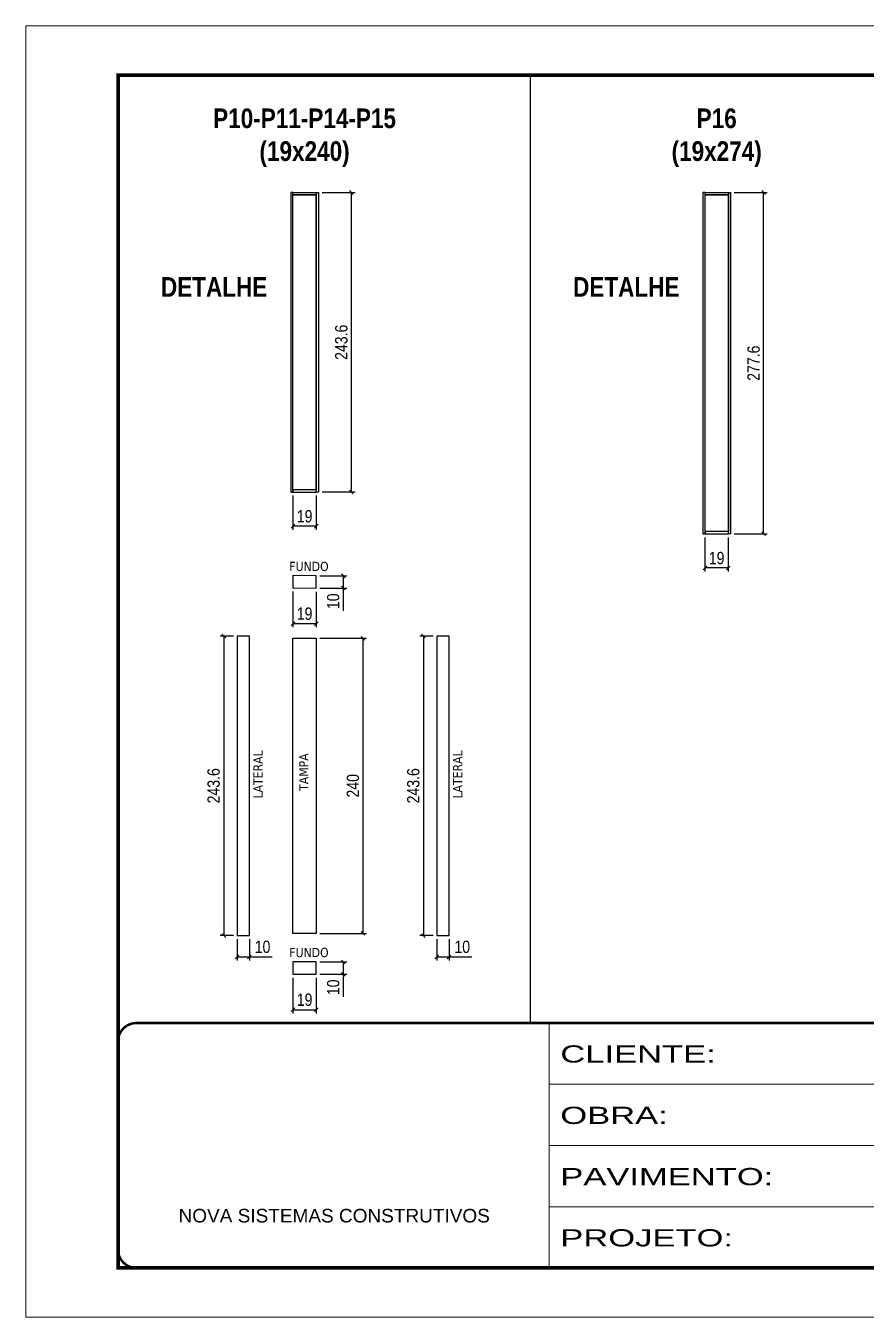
# Model space of a CAD drawing. Extents: x 2451 to 8691, y 515 to 3859.
# Drawn here: x 2451 to 3135, y 515 to 1565 of the extents above; entities that cross this region are included whole.
import ezdxf

# ---------------------------------------------------------------- set-up
doc = ezdxf.new("R2010")
doc.units = 0
doc.linetypes.add('CONTINUO', pattern=[0])
doc.linetypes.add('DASHED', pattern=[0.75, 0.5, -0.25])
for name, color, linetype in [('COTA', 241, 'Continuous'), ('NOMENCLATURA', 7, 'Continuous'), ('Painéis', 200, 'Continuous'), ('SCO-___-PIL', 5, 'Continuous'), ('texto', 7, 'Continuous')]:
    doc.layers.add(name, color=color, linetype=linetype)
doc.layers.add('Folhas', color=255, linetype='Continuous', lineweight=9)
doc.layers.add('SARRAFO DE PRESSAO', color=251, linetype='DASHED', lineweight=9)
doc.styles.add('ARIAL', font='arial.ttf')
doc.styles.add('COTA TECNICA', font='techl___.ttf', dxfattribs={"height": 10})
doc.styles.add('ROMANC', font='techb___.ttf', dxfattribs={"height": 2.5})
doc.styles.get("Standard").update_dxf_attribs({"font": 'arial.ttf'})
doc.styles.add('Tecnologia', font='')
doc.styles.get('Tecnologia').set_extended_font_data('Forgotten Futurist')
doc.dimstyles.new('PAINEL', dxfattribs={"dimtxt": 10, "dimasz": 3, "dimexe": 3, "dimexo": 3, "dimgap": 3, "dimtad": 1, "dimdec": 1, "dimzin": 12, "dimdsep": 46, "dimtxsty": 'COTA TECNICA', "dimblk1": 'OBLIQUE', "dimblk2": 'OBLIQUE', "dimsah": 1, "dimcen": 0.9, "dimclrd": 4, "dimclre": 4, "dimclrt": 240, "dimadec": 1, "dimazin": 3, "dimtfac": 1, "dimtdec": 1, "dimtmove": 0, "dimatfit": 3, "dimfxl": 1, "dimtolj": 1, "dimtzin": 12, "dimarcsym": 0})

# ---------------------------------------------------------------- blocks, each defined once
blk = doc.blocks.new('9999999999')
at = {"color": 30, "linetype": 'CONTINUO'}
for p, q in [((98564.6, 34230.2), (98564.6, 34429.4)), ((98564.6, 34379.6), (99584, 34379.6)), ((98564.6, 34329.8), (99488, 34329.8)), ((98564.6, 34280), (99488, 34280))]:
    blk.add_line(p, q, dxfattribs=at)
at = {"color": 30, "linetype": 'CONTINUO', "const_width": 2}
blk.add_lwpolyline([(99584, 34230.2), (99584, 34414.4, 0.414214), (99569, 34429.4), (98229, 34429.4, 0.414214), (98214, 34414.4), (98214, 34245.2, 0.414214), (98229, 34230.2), (99584, 34230.2)], format="xyb", dxfattribs=at)
at = {"layer": 'Folhas'}
blk.add_lwpolyline([(98139, 34190.2), (99624, 34190.2), (99624, 35240.2), (98139, 35240.2)], close=True, dxfattribs=at)
at = {"layer": 'Folhas', "color": 30, "const_width": 3}
blk.add_lwpolyline([(98214, 34230.2), (99584, 34230.2), (99584, 35200.2), (98214, 35200.2)], close=True, dxfattribs=at)
at = {"color": 7, "linetype": 'Continuous', "ltscale": 5, "style": 'ARIAL'}
blk.add_text('NOVA SISTEMAS CONSTRUTIVOS', height=11.059, dxfattribs=at).set_placement((98263.2, 34267.2))
at = {"layer": 'Folhas', "color": 7, "style": 'Tecnologia', "width": 1.5}
for s, p in [('CLIENTE:', (98573.7, 34397.2)), ('OBRA:', (98573.7, 34347.3)), ('PAVIMENTO:', (98573.7, 34297.5)), ('PROJETO:', (98573.7, 34247.7))]:
    blk.add_text(s, height=14, dxfattribs=at).set_placement(p)
blk = doc.blocks.new('_Oblique')
at = {"color": 0, "linetype": 'ByBlock', "lineweight": -2}
blk.add_line((-0.5, -0.5), (0.5, 0.5), dxfattribs=at)
blk = doc.blocks.new('*D527')
at = {"layer": 'COTA', "color": 4, "linetype": 'ByBlock', "lineweight": -2, "transparency": 16777216}
for p, q in [((2692.5, 1429.7), (2719.3, 1429.7)), ((2716.3, 1186.2), (2716.3, 1429.7)), ((2692.5, 1186.2), (2719.3, 1186.2))]:
    blk.add_line(p, q, dxfattribs=at)
at = {"layer": 'Defpoints', "color": 0, "linetype": 'ByBlock', "transparency": 16777216}
for p in [(2689.5, 1429.7), (2716.3, 1429.7), (2689.5, 1186.2)]:
    blk.add_point(p, dxfattribs=at)
at = {"layer": 'COTA', "color": 4, "linetype": 'ByBlock', "lineweight": -2, "transparency": 16777216, "xscale": 3, "yscale": 3, "zscale": 3}
for p, rotation in [((2716.3, 1429.7), 90), ((2716.3, 1186.2), 270)]:
    blk.add_blockref('_Oblique', p, dxfattribs=dict(at, rotation=rotation))
at = {"layer": 'COTA', "color": 240, "linetype": 'ByBlock', "transparency": 16777216, "insert": (2708.1, 1307.9), "char_height": 10, "attachment_point": 5, "rotation": 90, "style": 'COTA TECNICA'}
blk.add_mtext('\\A1;243.6', dxfattribs=at)
blk = doc.blocks.new('*D528')
at = {"layer": 'COTA', "color": 4, "linetype": 'ByBlock', "lineweight": -2, "transparency": 16777216}
for p, q in [((2668.7, 1183.2), (2668.7, 1155.4)), ((2687.7, 1183.2), (2687.7, 1155.4)), ((2687.7, 1158.4), (2668.7, 1158.4))]:
    blk.add_line(p, q, dxfattribs=at)
at = {"layer": 'Defpoints', "color": 0, "linetype": 'ByBlock', "transparency": 16777216}
for p in [(2668.7, 1186.2), (2687.7, 1186.2), (2668.7, 1158.4)]:
    blk.add_point(p, dxfattribs=at)
at = {"layer": 'COTA', "color": 4, "linetype": 'ByBlock', "lineweight": -2, "transparency": 16777216, "xscale": 3, "yscale": 3, "zscale": 3, "rotation": 180}
blk.add_blockref('_Oblique', (2668.7, 1158.4), dxfattribs=at)
at = {"layer": 'COTA', "color": 4, "linetype": 'ByBlock', "lineweight": -2, "transparency": 16777216, "xscale": 3, "yscale": 3, "zscale": 3}
blk.add_blockref('_Oblique', (2687.7, 1158.4), dxfattribs=at)
at = {"layer": 'COTA', "color": 240, "linetype": 'ByBlock', "transparency": 16777216, "insert": (2678.2, 1166.4), "char_height": 10, "attachment_point": 5, "style": 'COTA TECNICA'}
blk.add_mtext('\\A1;19', dxfattribs=at)
blk = doc.blocks.new('*D529')
at = {"layer": 'COTA', "color": 4, "linetype": 'ByBlock', "lineweight": -2, "transparency": 16777216}
for p, q in [((2690.7, 1067.2), (2728.6, 1067.2)), ((2725.6, 1067.2), (2725.6, 827.3)), ((2690.7, 827.3), (2728.6, 827.3))]:
    blk.add_line(p, q, dxfattribs=at)
at = {"layer": 'Defpoints', "color": 0, "linetype": 'ByBlock', "transparency": 16777216}
for p in [(2687.7, 1067.2), (2687.7, 827.3), (2725.6, 827.3)]:
    blk.add_point(p, dxfattribs=at)
at = {"layer": 'COTA', "color": 4, "linetype": 'ByBlock', "lineweight": -2, "transparency": 16777216, "xscale": 3, "yscale": 3, "zscale": 3}
for p, rotation in [((2725.6, 1067.2), 90), ((2725.6, 827.3), 270)]:
    blk.add_blockref('_Oblique', p, dxfattribs=dict(at, rotation=rotation))
at = {"layer": 'COTA', "color": 240, "linetype": 'ByBlock', "transparency": 16777216, "insert": (2717.5, 947.3), "char_height": 10, "attachment_point": 5, "rotation": 90, "style": 'COTA TECNICA'}
blk.add_mtext('\\A1;240', dxfattribs=at)
blk = doc.blocks.new('*D530')
at = {"layer": 'Defpoints', "color": 4, "linetype": 'ByBlock', "lineweight": -2, "transparency": 16777216}
for p, q in [((2623.3, 822.5), (2623.3, 805.2)), ((2633.3, 822.5), (2633.3, 805.2)), ((2623.3, 808.2), (2633.3, 808.2)), ((2633.3, 808.2), (2651.7, 808.2))]:
    blk.add_line(p, q, dxfattribs=at)
at = {"layer": 'Defpoints', "color": 0, "linetype": 'ByBlock', "transparency": 16777216}
for p in [(2623.3, 825.5), (2633.3, 825.5), (2633.3, 808.2)]:
    blk.add_point(p, dxfattribs=at)
at = {"layer": 'Defpoints', "color": 4, "linetype": 'ByBlock', "lineweight": -2, "transparency": 16777216, "xscale": 3, "yscale": 3, "zscale": 3, "rotation": 180}
blk.add_blockref('_Oblique', (2623.3, 808.2), dxfattribs=at)
at = {"layer": 'Defpoints', "color": 4, "linetype": 'ByBlock', "lineweight": -2, "transparency": 16777216, "xscale": 3, "yscale": 3, "zscale": 3}
blk.add_blockref('_Oblique', (2633.3, 808.2), dxfattribs=at)
at = {"layer": 'Defpoints', "color": 240, "linetype": 'ByBlock', "transparency": 16777216, "insert": (2644, 816.3), "char_height": 10, "attachment_point": 5, "style": 'COTA TECNICA'}
blk.add_mtext('\\A1;10', dxfattribs=at)
blk = doc.blocks.new('*D531')
at = {"layer": 'Defpoints', "color": 4, "linetype": 'ByBlock', "lineweight": -2, "transparency": 16777216}
for p, q in [((2620.3, 1069), (2609.5, 1069)), ((2612.5, 1069), (2612.5, 825.5)), ((2620.3, 825.5), (2609.5, 825.5))]:
    blk.add_line(p, q, dxfattribs=at)
at = {"layer": 'Defpoints', "color": 0, "linetype": 'ByBlock', "transparency": 16777216}
for p in [(2623.3, 1069), (2612.5, 825.5), (2623.3, 825.5)]:
    blk.add_point(p, dxfattribs=at)
at = {"layer": 'Defpoints', "color": 4, "linetype": 'ByBlock', "lineweight": -2, "transparency": 16777216, "xscale": 3, "yscale": 3, "zscale": 3}
for p, rotation in [((2612.5, 1069), 90), ((2612.5, 825.5), 270)]:
    blk.add_blockref('_Oblique', p, dxfattribs=dict(at, rotation=rotation))
at = {"layer": 'Defpoints', "color": 240, "linetype": 'ByBlock', "transparency": 16777216, "insert": (2604.2, 947.3), "char_height": 10, "attachment_point": 5, "rotation": 90, "style": 'COTA TECNICA'}
blk.add_mtext('\\A1;243.6', dxfattribs=at)
blk = doc.blocks.new('*D532')
at = {"layer": 'Defpoints', "color": 4, "linetype": 'ByBlock', "lineweight": -2, "transparency": 16777216}
for p, q in [((2785.7, 822.5), (2785.7, 805.2)), ((2795.7, 822.5), (2795.7, 805.2)), ((2785.7, 808.2), (2795.7, 808.2)), ((2795.7, 808.2), (2814.1, 808.2))]:
    blk.add_line(p, q, dxfattribs=at)
at = {"layer": 'Defpoints', "color": 0, "linetype": 'ByBlock', "transparency": 16777216}
for p in [(2785.7, 825.5), (2795.7, 825.5), (2795.7, 808.2)]:
    blk.add_point(p, dxfattribs=at)
at = {"layer": 'Defpoints', "color": 4, "linetype": 'ByBlock', "lineweight": -2, "transparency": 16777216, "xscale": 3, "yscale": 3, "zscale": 3, "rotation": 180}
blk.add_blockref('_Oblique', (2785.7, 808.2), dxfattribs=at)
at = {"layer": 'Defpoints', "color": 4, "linetype": 'ByBlock', "lineweight": -2, "transparency": 16777216, "xscale": 3, "yscale": 3, "zscale": 3}
blk.add_blockref('_Oblique', (2795.7, 808.2), dxfattribs=at)
at = {"layer": 'Defpoints', "color": 240, "linetype": 'ByBlock', "transparency": 16777216, "insert": (2806.4, 816.3), "char_height": 10, "attachment_point": 5, "style": 'COTA TECNICA'}
blk.add_mtext('\\A1;10', dxfattribs=at)
blk = doc.blocks.new('*D533')
at = {"layer": 'Defpoints', "color": 4, "linetype": 'ByBlock', "lineweight": -2, "transparency": 16777216}
for p, q in [((2782.7, 1069), (2771.8, 1069)), ((2774.8, 1069), (2774.8, 825.5)), ((2782.7, 825.5), (2771.8, 825.5))]:
    blk.add_line(p, q, dxfattribs=at)
at = {"layer": 'Defpoints', "color": 0, "linetype": 'ByBlock', "transparency": 16777216}
for p in [(2785.7, 1069), (2774.8, 825.5), (2785.7, 825.5)]:
    blk.add_point(p, dxfattribs=at)
at = {"layer": 'Defpoints', "color": 4, "linetype": 'ByBlock', "lineweight": -2, "transparency": 16777216, "xscale": 3, "yscale": 3, "zscale": 3}
for p, rotation in [((2774.8, 1069), 90), ((2774.8, 825.5), 270)]:
    blk.add_blockref('_Oblique', p, dxfattribs=dict(at, rotation=rotation))
at = {"layer": 'Defpoints', "color": 240, "linetype": 'ByBlock', "transparency": 16777216, "insert": (2766.6, 947.3), "char_height": 10, "attachment_point": 5, "rotation": 90, "style": 'COTA TECNICA'}
blk.add_mtext('\\A1;243.6', dxfattribs=at)
blk = doc.blocks.new('*D534')
at = {"layer": 'Defpoints', "color": 4, "linetype": 'ByBlock', "lineweight": -2, "transparency": 16777216}
for p, q in [((2690.7, 1118), (2712.6, 1118)), ((2709.6, 1118), (2709.6, 1108)), ((2690.7, 1108), (2712.6, 1108)), ((2709.6, 1108), (2709.6, 1089.6))]:
    blk.add_line(p, q, dxfattribs=at)
at = {"layer": 'Defpoints', "color": 0, "linetype": 'ByBlock', "transparency": 16777216}
for p in [(2687.7, 1118), (2687.7, 1108), (2709.6, 1108)]:
    blk.add_point(p, dxfattribs=at)
at = {"layer": 'Defpoints', "color": 4, "linetype": 'ByBlock', "lineweight": -2, "transparency": 16777216, "xscale": 3, "yscale": 3, "zscale": 3}
for p, rotation in [((2709.6, 1118), 90), ((2709.6, 1108), 270)]:
    blk.add_blockref('_Oblique', p, dxfattribs=dict(at, rotation=rotation))
at = {"layer": 'Defpoints', "color": 240, "linetype": 'ByBlock', "transparency": 16777216, "insert": (2701.5, 1097.3), "char_height": 10, "attachment_point": 5, "rotation": 90, "style": 'COTA TECNICA'}
blk.add_mtext('\\A1;10', dxfattribs=at)
blk = doc.blocks.new('*D535')
at = {"layer": 'Defpoints', "color": 4, "linetype": 'ByBlock', "lineweight": -2, "transparency": 16777216}
for p, q in [((2668.7, 1105.2), (2668.7, 1076.2)), ((2687.7, 1105), (2687.7, 1076.2)), ((2668.7, 1079.2), (2687.7, 1079.2))]:
    blk.add_line(p, q, dxfattribs=at)
at = {"layer": 'Defpoints', "color": 0, "linetype": 'ByBlock', "transparency": 16777216}
for p in [(2668.7, 1108.2), (2687.7, 1108), (2687.7, 1079.2)]:
    blk.add_point(p, dxfattribs=at)
at = {"layer": 'Defpoints', "color": 4, "linetype": 'ByBlock', "lineweight": -2, "transparency": 16777216, "xscale": 3, "yscale": 3, "zscale": 3, "rotation": 180}
blk.add_blockref('_Oblique', (2668.7, 1079.2), dxfattribs=at)
at = {"layer": 'Defpoints', "color": 4, "linetype": 'ByBlock', "lineweight": -2, "transparency": 16777216, "xscale": 3, "yscale": 3, "zscale": 3}
blk.add_blockref('_Oblique', (2687.7, 1079.2), dxfattribs=at)
at = {"layer": 'Defpoints', "color": 240, "linetype": 'ByBlock', "transparency": 16777216, "insert": (2678.2, 1087.2), "char_height": 10, "attachment_point": 5, "style": 'COTA TECNICA'}
blk.add_mtext('\\A1;19', dxfattribs=at)
blk = doc.blocks.new('*D536')
at = {"layer": 'Defpoints', "color": 4, "linetype": 'ByBlock', "lineweight": -2, "transparency": 16777216}
for p, q in [((2690.7, 804.1), (2712.6, 804.1)), ((2709.6, 804.1), (2709.6, 794.1)), ((2690.7, 794.1), (2712.6, 794.1)), ((2709.6, 794.1), (2709.6, 775.7))]:
    blk.add_line(p, q, dxfattribs=at)
at = {"layer": 'Defpoints', "color": 0, "linetype": 'ByBlock', "transparency": 16777216}
for p in [(2687.7, 804.1), (2687.7, 794.1), (2709.6, 794.1)]:
    blk.add_point(p, dxfattribs=at)
at = {"layer": 'Defpoints', "color": 4, "linetype": 'ByBlock', "lineweight": -2, "transparency": 16777216, "xscale": 3, "yscale": 3, "zscale": 3}
for p, rotation in [((2709.6, 804.1), 90), ((2709.6, 794.1), 270)]:
    blk.add_blockref('_Oblique', p, dxfattribs=dict(at, rotation=rotation))
at = {"layer": 'Defpoints', "color": 240, "linetype": 'ByBlock', "transparency": 16777216, "insert": (2701.5, 783.4), "char_height": 10, "attachment_point": 5, "rotation": 90, "style": 'COTA TECNICA'}
blk.add_mtext('\\A1;10', dxfattribs=at)
blk = doc.blocks.new('*D537')
at = {"layer": 'Defpoints', "color": 4, "linetype": 'ByBlock', "lineweight": -2, "transparency": 16777216}
for p, q in [((2668.7, 791.2), (2668.7, 762.2)), ((2687.7, 791.1), (2687.7, 762.2)), ((2668.7, 765.2), (2687.7, 765.2))]:
    blk.add_line(p, q, dxfattribs=at)
at = {"layer": 'Defpoints', "color": 0, "linetype": 'ByBlock', "transparency": 16777216}
for p in [(2668.7, 794.2), (2687.7, 794.1), (2687.7, 765.2)]:
    blk.add_point(p, dxfattribs=at)
at = {"layer": 'Defpoints', "color": 4, "linetype": 'ByBlock', "lineweight": -2, "transparency": 16777216, "xscale": 3, "yscale": 3, "zscale": 3, "rotation": 180}
blk.add_blockref('_Oblique', (2668.7, 765.2), dxfattribs=at)
at = {"layer": 'Defpoints', "color": 4, "linetype": 'ByBlock', "lineweight": -2, "transparency": 16777216, "xscale": 3, "yscale": 3, "zscale": 3}
blk.add_blockref('_Oblique', (2687.7, 765.2), dxfattribs=at)
at = {"layer": 'Defpoints', "color": 240, "linetype": 'ByBlock', "transparency": 16777216, "insert": (2678.2, 773.3), "char_height": 10, "attachment_point": 5, "style": 'COTA TECNICA'}
blk.add_mtext('\\A1;19', dxfattribs=at)
blk = doc.blocks.new('*D538')
at = {"layer": 'COTA', "color": 4, "linetype": 'ByBlock', "lineweight": -2, "transparency": 16777216}
for p, q in [((3027.6, 1429.7), (3054.5, 1429.7)), ((3051.5, 1152.2), (3051.5, 1429.7)), ((3027.6, 1152.2), (3054.5, 1152.2))]:
    blk.add_line(p, q, dxfattribs=at)
at = {"layer": 'Defpoints', "color": 0, "linetype": 'ByBlock', "transparency": 16777216}
for p in [(3024.6, 1429.7), (3051.5, 1429.7), (3024.6, 1152.2)]:
    blk.add_point(p, dxfattribs=at)
at = {"layer": 'COTA', "color": 4, "linetype": 'ByBlock', "lineweight": -2, "transparency": 16777216, "xscale": 3, "yscale": 3, "zscale": 3}
for p, rotation in [((3051.5, 1429.7), 90), ((3051.5, 1152.2), 270)]:
    blk.add_blockref('_Oblique', p, dxfattribs=dict(at, rotation=rotation))
at = {"layer": 'COTA', "color": 240, "linetype": 'ByBlock', "transparency": 16777216, "insert": (3043.4, 1290.9), "char_height": 10, "attachment_point": 5, "rotation": 90, "style": 'COTA TECNICA'}
blk.add_mtext('\\A1;277.6', dxfattribs=at)
blk = doc.blocks.new('*D539')
at = {"layer": 'COTA', "color": 4, "linetype": 'ByBlock', "lineweight": -2, "transparency": 16777216}
for p, q in [((3003.8, 1149.2), (3003.8, 1121.4)), ((3022.8, 1149.2), (3022.8, 1121.4)), ((3022.8, 1124.4), (3003.8, 1124.4))]:
    blk.add_line(p, q, dxfattribs=at)
at = {"layer": 'Defpoints', "color": 0, "linetype": 'ByBlock', "transparency": 16777216}
for p in [(3003.8, 1152.2), (3022.8, 1152.2), (3003.8, 1124.4)]:
    blk.add_point(p, dxfattribs=at)
at = {"layer": 'COTA', "color": 4, "linetype": 'ByBlock', "lineweight": -2, "transparency": 16777216, "xscale": 3, "yscale": 3, "zscale": 3, "rotation": 180}
blk.add_blockref('_Oblique', (3003.8, 1124.4), dxfattribs=at)
at = {"layer": 'COTA', "color": 4, "linetype": 'ByBlock', "lineweight": -2, "transparency": 16777216, "xscale": 3, "yscale": 3, "zscale": 3}
blk.add_blockref('_Oblique', (3022.8, 1124.4), dxfattribs=at)
at = {"layer": 'COTA', "color": 240, "linetype": 'ByBlock', "transparency": 16777216, "insert": (3013.3, 1132.4), "char_height": 10, "attachment_point": 5, "style": 'COTA TECNICA'}
blk.add_mtext('\\A1;19', dxfattribs=at)

msp = doc.modelspace()

# ---------------------------------------------------------------- linework, layer by layer
at = {"layer": 'COTA', "linetype": 'ByBlock'}
msp.add_line((2861.64, 1525.22), (2861.64, 754.46), dxfattribs=at)
at = {"layer": 'Painéis'}
for points in [[(2687.65, 1118.03), (2668.66, 1118.17), (2668.66, 1108.17), (2687.65, 1108.03)], [(2633.29, 1069.04), (2623.29, 1069.04), (2623.29, 825.47), (2633.29, 825.47)], [(2687.66, 827.27), (2668.66, 827.27), (2668.66, 1067.24), (2687.66, 1067.24)], [(2795.66, 1069.04), (2785.66, 1069.04), (2785.66, 825.47), (2795.66, 825.47)], [(2687.65, 804.1), (2668.66, 804.24), (2668.66, 794.24), (2687.65, 794.1)]]:
    msp.add_lwpolyline(points, close=True, dxfattribs=at)
at = {"layer": 'SCO-___-PIL'}
for points in [[(2668.66, 1429.72), (2666.86, 1429.72), (2666.86, 1186.15), (2668.66, 1186.15)], [(2668.66, 1429.72), (2687.66, 1429.72), (2687.66, 1427.92), (2668.66, 1427.92)], [(2687.66, 1429.72), (2689.46, 1429.72), (2689.46, 1186.15), (2687.66, 1186.15)], [(3003.85, 1429.72), (3002.05, 1429.72), (3002.05, 1152.15), (3003.85, 1152.15)], [(3003.85, 1429.72), (3022.85, 1429.72), (3022.85, 1427.92), (3003.85, 1427.92)], [(3022.85, 1429.72), (3024.65, 1429.72), (3024.65, 1152.15), (3022.85, 1152.15)], [(2687.66, 1187.95), (2668.66, 1187.95), (2668.66, 1427.92), (2687.66, 1427.92)], [(3022.85, 1153.95), (3003.85, 1153.95), (3003.85, 1427.92), (3022.85, 1427.92)], [(2668.66, 1186.15), (2687.66, 1186.15), (2687.66, 1187.95), (2668.66, 1187.95)], [(3003.85, 1152.15), (3022.85, 1152.15), (3022.85, 1153.95), (3003.85, 1153.95)]]:
    msp.add_lwpolyline(points, close=True, dxfattribs=at)

# ---------------------------------------------------------------- block references
at = {"layer": 'SARRAFO DE PRESSAO', "color": 6, "linetype": 'ByBlock'}
msp.add_blockref('9999999999', (-95687.53, -33674.98), dxfattribs=at)

# ---------------------------------------------------------------- texts
at = {"layer": 'NOMENCLATURA', "char_height": 16, "attachment_point": 2, "style": 'ROMANC'}
for s, width, insert in [('P10-P11-P14-P15\\P(19x240)', 455.2937, (2678.16, 1498.01)), ('P16\\P(19x274)', 455.2937, (3013.35, 1498.01)), ('DETALHE', 300.2766, (2604.61, 1360.92)), ('DETALHE', 300.2766, (2939.81, 1360.92))]:
    msp.add_mtext_dynamic_manual_height_columns(s, width=width, gutter_width=1, heights=[0], dxfattribs=dict(at, insert=insert))
at = {"layer": 'texto', "color": 0, "char_height": 7.5, "attachment_point": 5}
for insert in [(2681.75, 1125.59), (2681.75, 811.66)]:
    msp.add_mtext('{\\fTahoma|b0|i0|c0|p34;\\C4;FUNDO}', dxfattribs=dict(at, insert=insert))
at = {"layer": 'texto', "color": 0, "char_height": 7.5, "attachment_point": 5, "rotation": 90}
for s, insert in [('{\\fTahoma|b0|i0|c0|p34;\\C4;LATERAL}', (2640.31, 956.51)), ('{\\fTahoma|b0|i0|c0|p34;\\C4;TAMPA}', (2677.53, 958.4)), ('{\\fTahoma|b0|i0|c0|p34;\\C4;LATERAL}', (2802.68, 956.51))]:
    msp.add_mtext(s, dxfattribs=dict(at, insert=insert))

# ---------------------------------------------------------------- dimensions: what is measured, and where the dimension line sits
at = {"layer": 'COTA', "linetype": 'ByBlock'}
for base, p1, p2, picture, middle in [((2716.32, 1429.72), (2689.46, 1186.15), (2689.46, 1429.72), '*D527', (2708.1, 1307.93)), ((3051.51, 1429.72), (3024.65, 1152.15), (3024.65, 1429.72), '*D538', (3043.41, 1290.93)), ((2725.62, 827.27), (2687.66, 1067.24), (2687.66, 827.27), '*D529', (2717.52, 947.26))]:
    dim = msp.add_linear_dim(base=base, p1=p1, p2=p2, angle=90, dimstyle='PAINEL', override={"dimarcsym": 2}, dxfattribs=at)
    dim.commit()
    dim.dimension.update_dxf_attribs({"geometry": picture, "text_midpoint": middle})
for base, p1, p2, picture, middle in [((2668.66, 1158.35), (2687.66, 1186.15), (2668.66, 1186.15), '*D528', (2678.16, 1166.44)), ((3003.85, 1124.35), (3022.85, 1152.15), (3003.85, 1152.15), '*D539', (3013.35, 1132.44))]:
    dim = msp.add_linear_dim(base=base, p1=p1, p2=p2, dimstyle='PAINEL', override={"dimarcsym": 2}, dxfattribs=at)
    dim.commit()
    dim.dimension.update_dxf_attribs({"geometry": picture, "text_midpoint": middle})
at = {"layer": 'Defpoints', "linetype": 'ByBlock'}
for base, p1, p2, picture, middle in [((2709.58, 1108.03), (2687.65, 1118.03), (2687.65, 1108.03), '*D534', (2701.48, 1097.32)), ((2612.46, 825.47), (2623.29, 1069.04), (2623.29, 825.47), '*D531', (2604.24, 947.26)), ((2774.82, 825.47), (2785.66, 1069.04), (2785.66, 825.47), '*D533', (2766.6, 947.26)), ((2709.58, 794.1), (2687.65, 804.1), (2687.65, 794.1), '*D536', (2701.48, 783.39))]:
    dim = msp.add_linear_dim(base=base, p1=p1, p2=p2, angle=90, dimstyle='PAINEL', override={"dimarcsym": 2}, dxfattribs=at)
    dim.commit()
    dim.dimension.update_dxf_attribs({"geometry": picture, "text_midpoint": middle})
for base, p1, p2, picture, middle in [((2687.65, 1079.16), (2668.66, 1108.17), (2687.65, 1108.03), '*D535', (2678.15, 1087.25)), ((2633.29, 808.18), (2623.29, 825.47), (2633.29, 825.47), '*D530', (2644.01, 816.28)), ((2795.66, 808.18), (2785.66, 825.47), (2795.66, 825.47), '*D532', (2806.37, 816.28)), ((2687.65, 765.23), (2668.66, 794.24), (2687.65, 794.1), '*D537', (2678.15, 773.32))]:
    dim = msp.add_linear_dim(base=base, p1=p1, p2=p2, dimstyle='PAINEL', override={"dimarcsym": 2}, dxfattribs=at)
    dim.commit()
    dim.dimension.update_dxf_attribs({"geometry": picture, "text_midpoint": middle})

doc.saveas('drawing.dxf')
